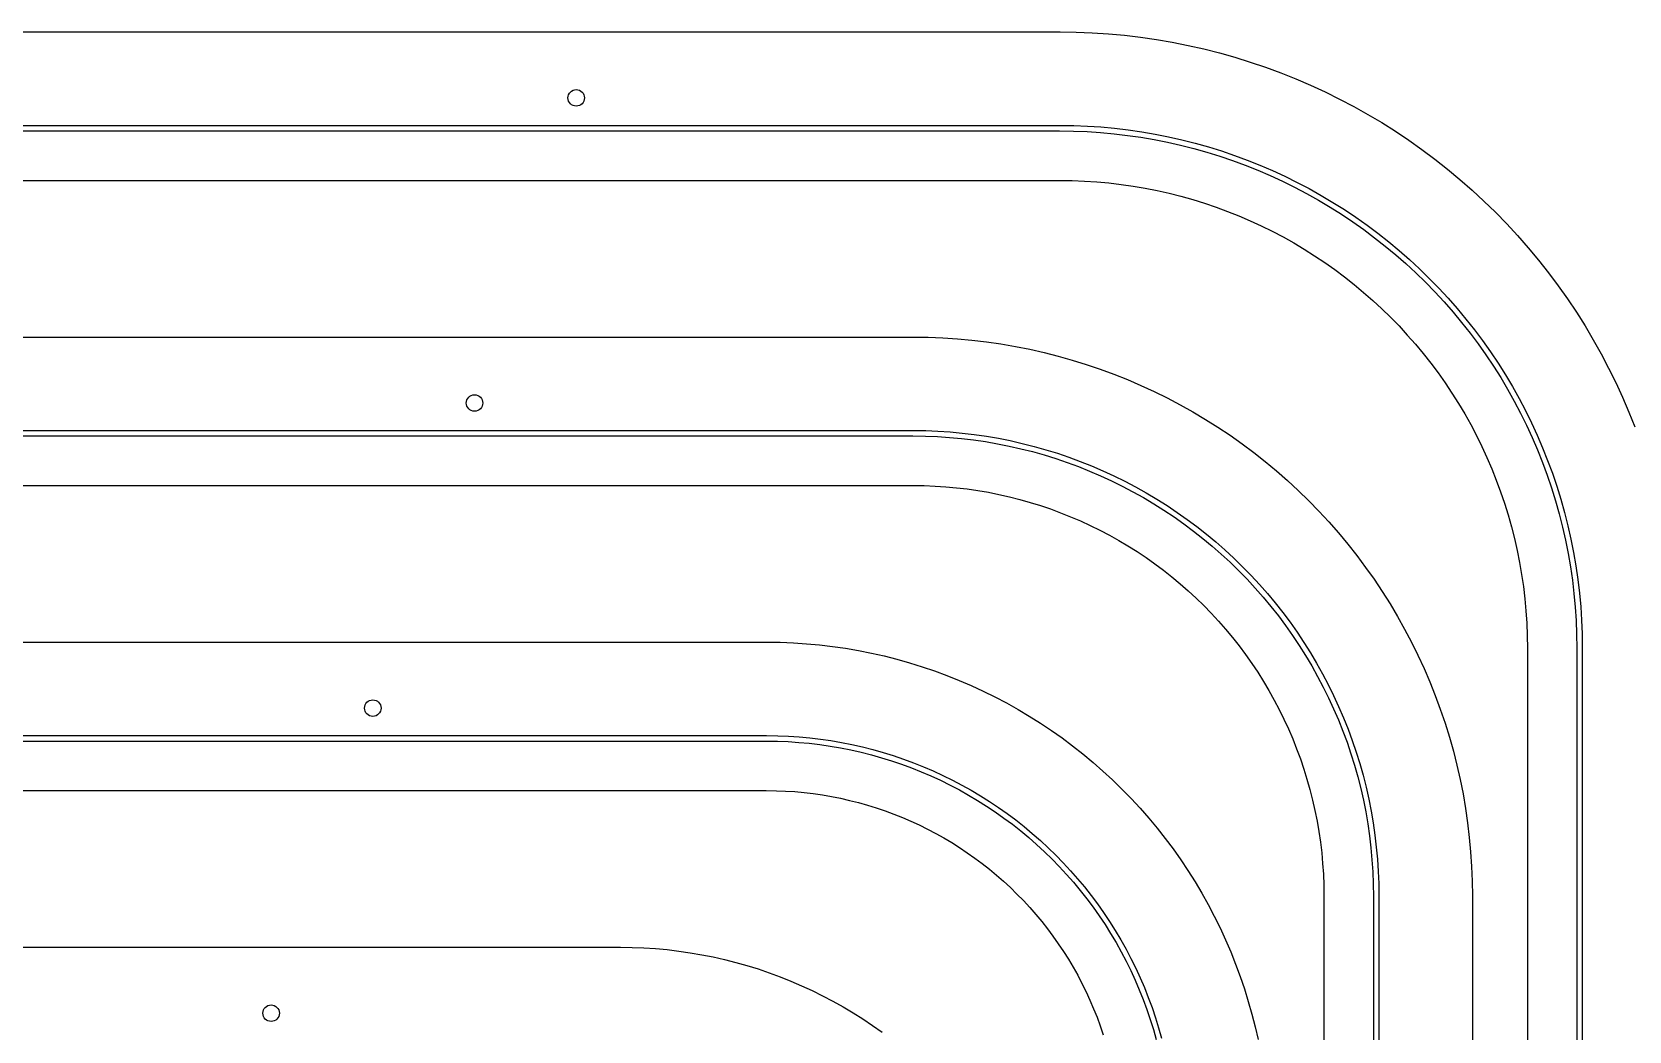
# Model space of a CAD drawing. Header units: metres. Extents: x 10 to 1210, y 10 to 2755.
# Drawn here: x 511 to 801.5, y 2240.2 to 2422 of the extents above; entities that cross this region are included whole.
import ezdxf

# ---------------------------------------------------------------- set-up
doc = ezdxf.new("R2010")
doc.units = ezdxf.units.M
for name, color, linetype in [('ACIKLIK', 5, 'Continuous'), ('ASKI_DELIK', 6, 'Continuous'), ('CAM_SABLON', 4, 'Continuous'), ('DIS_KENAR_V91_Z3', 1, 'Continuous'), ('LAMBA_T4_Z4', 3, 'Continuous')]:
    doc.layers.add(name, color=color, linetype=linetype)

msp = doc.modelspace()

# ---------------------------------------------------------------- linework, layer by layer
at = {"layer": 'ACIKLIK'}
for points in [[(122.18, 2395), (697.82, 2395), (700.22, 2394.97), (702.45, 2394.88), (704.67, 2394.74), (706.88, 2394.53), (709.09, 2394.27), (711.3, 2393.95), (713.49, 2393.57), (715.67, 2393.14), (717.84, 2392.65), (720, 2392.1), (722.14, 2391.5), (724.27, 2390.84), (726.37, 2390.12), (728.46, 2389.35), (730.53, 2388.53), (732.57, 2387.65), (734.59, 2386.72), (736.59, 2385.73), (738.56, 2384.7), (740.5, 2383.61), (742.41, 2382.47), (744.29, 2381.29), (746.14, 2380.05), (747.96, 2378.76), (749.74, 2377.43), (751.49, 2376.06), (753.2, 2374.63), (754.87, 2373.17), (756.51, 2371.66), (758.1, 2370.1), (759.66, 2368.51), (761.17, 2366.87), (762.63, 2365.2), (764.06, 2363.49), (765.43, 2361.74), (766.76, 2359.96), (768.05, 2358.14), (769.29, 2356.29), (770.47, 2354.41), (771.61, 2352.5), (772.7, 2350.56), (773.73, 2348.59), (774.72, 2346.59), (775.65, 2344.57), (776.53, 2342.53), (777.35, 2340.46), (778.12, 2338.37), (778.84, 2336.27), (779.5, 2334.14), (780.1, 2332), (780.65, 2329.84), (781.14, 2327.67), (781.57, 2325.49), (781.95, 2323.3), (782.27, 2321.09), (782.53, 2318.88), (782.74, 2316.67), (782.88, 2314.45), (782.97, 2312.22), (783, 2309.82), (783, 1334.18)], [(148.82, 2339.5), (671.18, 2339.5), (673.31, 2339.47), (675.27, 2339.4), (677.22, 2339.27), (679.16, 2339.09), (681.1, 2338.86), (683.04, 2338.58), (684.96, 2338.25), (686.88, 2337.87), (688.78, 2337.44), (690.68, 2336.95), (692.56, 2336.42), (694.42, 2335.84), (696.27, 2335.22), (698.11, 2334.54), (699.92, 2333.82), (701.72, 2333.04), (703.49, 2332.23), (705.24, 2331.36), (706.97, 2330.45), (708.68, 2329.5), (710.36, 2328.5), (712.01, 2327.46), (713.64, 2326.37), (715.23, 2325.24), (716.8, 2324.07), (718.33, 2322.86), (719.83, 2321.61), (721.3, 2320.33), (722.74, 2319), (724.14, 2317.64), (725.5, 2316.24), (726.83, 2314.8), (728.11, 2313.33), (729.36, 2311.83), (730.57, 2310.3), (731.74, 2308.73), (732.87, 2307.14), (733.96, 2305.51), (735, 2303.86), (736, 2302.18), (736.95, 2300.47), (737.86, 2298.74), (738.73, 2296.99), (739.54, 2295.22), (740.32, 2293.42), (741.04, 2291.61), (741.72, 2289.77), (742.34, 2287.92), (742.92, 2286.06), (743.45, 2284.18), (743.94, 2282.28), (744.37, 2280.38), (744.75, 2278.46), (745.08, 2276.54), (745.36, 2274.6), (745.59, 2272.66), (745.77, 2270.72), (745.9, 2268.77), (745.97, 2266.81), (746, 2264.68), (746, 1379.32)], [(175.46, 2284), (644.54, 2284), (646.4, 2283.98), (648.08, 2283.91), (649.76, 2283.8), (651.44, 2283.65), (653.11, 2283.45), (654.78, 2283.21), (656.43, 2282.92), (658.08, 2282.59), (659.73, 2282.22), (661.36, 2281.81), (662.98, 2281.35), (664.58, 2280.85), (666.18, 2280.31), (667.76, 2279.73), (669.32, 2279.1), (670.86, 2278.44), (672.39, 2277.74), (673.9, 2276.99), (675.39, 2276.21), (676.86, 2275.39), (678.3, 2274.53), (679.73, 2273.63), (681.13, 2272.69), (682.5, 2271.72), (683.85, 2270.71), (685.17, 2269.67), (686.46, 2268.6), (687.73, 2267.49), (688.97, 2266.35), (690.17, 2265.17), (691.35, 2263.97), (692.49, 2262.73), (693.6, 2261.46), (694.67, 2260.17), (695.71, 2258.85), (696.72, 2257.5), (697.69, 2256.13), (698.63, 2254.73), (699.53, 2253.3), (700.39, 2251.86), (701.21, 2250.39), (701.99, 2248.9), (702.74, 2247.39), (703.44, 2245.86), (704.1, 2244.32), (704.73, 2242.75), (705.31, 2241.18), (705.85, 2239.58)]]:
    msp.add_lwpolyline(points, dxfattribs=at)
at = {"layer": 'ASKI_DELIK'}
for centre in [(610, 2410), (591.5, 2354.5), (573, 2299), (554.5, 2243.5)]:
    msp.add_circle(centre, 1.5, dxfattribs=at)
at = {"layer": 'CAM_SABLON'}
for points in [[(122.12, 2404), (697.88, 2404), (700.46, 2403.97), (702.92, 2403.87), (705.38, 2403.71), (707.83, 2403.48), (710.27, 2403.19), (712.7, 2402.84), (715.13, 2402.42), (717.54, 2401.94), (719.94, 2401.4), (722.33, 2400.8), (724.7, 2400.13), (727.05, 2399.4), (729.38, 2398.61), (731.69, 2397.76), (733.97, 2396.84), (736.23, 2395.87), (738.47, 2394.84), (740.67, 2393.75), (742.85, 2392.61), (745, 2391.41), (747.11, 2390.15), (749.2, 2388.83), (751.24, 2387.47), (753.25, 2386.05), (755.22, 2384.57), (757.16, 2383.05), (759.05, 2381.48), (760.9, 2379.85), (762.7, 2378.18), (764.47, 2376.47), (766.18, 2374.7), (767.85, 2372.9), (769.48, 2371.05), (771.05, 2369.16), (772.57, 2367.22), (774.05, 2365.25), (775.47, 2363.24), (776.83, 2361.2), (778.15, 2359.11), (779.41, 2357), (780.61, 2354.85), (781.75, 2352.67), (782.84, 2350.47), (783.87, 2348.23), (784.84, 2345.97), (785.76, 2343.69), (786.61, 2341.38), (787.4, 2339.05), (788.13, 2336.7), (788.8, 2334.33), (789.4, 2331.94), (789.94, 2329.54), (790.42, 2327.13), (790.84, 2324.7), (791.19, 2322.27), (791.48, 2319.83), (791.71, 2317.38), (791.87, 2314.92), (791.97, 2312.46), (792, 2309.88), (792, 1334.12)], [(148.76, 2348.5), (671.24, 2348.5), (673.55, 2348.47), (675.74, 2348.38), (677.92, 2348.24), (680.1, 2348.04), (682.28, 2347.78), (684.44, 2347.47), (686.6, 2347.1), (688.75, 2346.67), (690.88, 2346.19), (693.01, 2345.65), (695.11, 2345.05), (697.21, 2344.4), (699.28, 2343.7), (701.33, 2342.94), (703.37, 2342.13), (705.38, 2341.27), (707.37, 2340.35), (709.33, 2339.38), (711.27, 2338.36), (713.18, 2337.29), (715.06, 2336.17), (716.91, 2335.01), (718.73, 2333.79), (720.52, 2332.52), (722.28, 2331.21), (724, 2329.86), (725.68, 2328.46), (727.33, 2327.02), (728.93, 2325.53), (730.5, 2324), (732.03, 2322.43), (733.52, 2320.83), (734.96, 2319.18), (736.36, 2317.5), (737.71, 2315.78), (739.02, 2314.02), (740.29, 2312.23), (741.51, 2310.41), (742.67, 2308.56), (743.79, 2306.68), (744.86, 2304.77), (745.88, 2302.83), (746.85, 2300.87), (747.77, 2298.88), (748.63, 2296.87), (749.44, 2294.83), (750.2, 2292.78), (750.9, 2290.71), (751.55, 2288.61), (752.15, 2286.51), (752.69, 2284.38), (753.17, 2282.25), (753.6, 2280.1), (753.97, 2277.94), (754.28, 2275.78), (754.54, 2273.6), (754.74, 2271.42), (754.88, 2269.24), (754.97, 2267.05), (755, 2264.74), (755, 1379.26)], [(175.4, 2293), (644.6, 2293), (646.64, 2292.97), (648.56, 2292.9), (650.47, 2292.77), (652.38, 2292.6), (654.28, 2292.37), (656.18, 2292.1), (658.07, 2291.77), (659.96, 2291.4), (661.83, 2290.97), (663.69, 2290.5), (665.53, 2289.98), (667.36, 2289.41), (669.18, 2288.8), (670.98, 2288.13), (672.76, 2287.42), (674.52, 2286.66), (676.27, 2285.86), (677.99, 2285.01), (679.69, 2284.12), (681.36, 2283.18), (683.01, 2282.2), (684.63, 2281.18), (686.23, 2280.11), (687.79, 2279), (689.33, 2277.86), (690.84, 2276.67), (692.31, 2275.44), (693.75, 2274.18), (695.16, 2272.87), (696.54, 2271.54), (697.87, 2270.16), (699.18, 2268.75), (700.44, 2267.31), (701.67, 2265.84), (702.86, 2264.33), (704, 2262.79), (705.11, 2261.23), (706.18, 2259.63), (707.2, 2258.01), (708.18, 2256.36), (709.12, 2254.69), (710.01, 2252.99), (710.86, 2251.27), (711.66, 2249.52), (712.42, 2247.76), (713.13, 2245.98), (713.8, 2244.18), (714.41, 2242.36), (714.98, 2240.53), (715.5, 2238.69)]]:
    msp.add_lwpolyline(points, dxfattribs=at)
at = {"layer": 'DIS_KENAR_V91_Z3'}
for points in [[(122, 2422), (698, 2422), (700.93, 2421.96), (703.86, 2421.85), (706.79, 2421.65), (709.71, 2421.39), (712.62, 2421.04), (715.52, 2420.62), (718.41, 2420.12), (721.29, 2419.55), (724.15, 2418.91), (726.99, 2418.18), (729.81, 2417.39), (732.61, 2416.52), (735.39, 2415.58), (738.14, 2414.56), (740.86, 2413.47), (743.55, 2412.32), (746.22, 2411.09), (748.85, 2409.79), (751.44, 2408.43), (754, 2406.99), (756.52, 2405.5), (759, 2403.93), (761.44, 2402.3), (763.83, 2400.61), (766.18, 2398.86), (768.48, 2397.04), (770.74, 2395.17), (772.94, 2393.23), (775.1, 2391.24), (777.2, 2389.2), (779.24, 2387.1), (781.23, 2384.94), (783.17, 2382.74), (785.04, 2380.48), (786.86, 2378.18), (788.61, 2375.83), (790.3, 2373.44), (791.93, 2371), (793.5, 2368.52), (794.99, 2366), (796.43, 2363.44), (797.79, 2360.85), (799.09, 2358.22), (800.32, 2355.55), (801.47, 2352.86), (802.56, 2350.14)], [(148.64, 2366.5), (671.36, 2366.5), (674.02, 2366.47), (676.68, 2366.36), (679.33, 2366.19), (681.98, 2365.94), (684.63, 2365.63), (687.26, 2365.25), (689.88, 2364.8), (692.49, 2364.28), (695.09, 2363.69), (697.67, 2363.04), (700.23, 2362.31), (702.77, 2361.53), (705.29, 2360.67), (707.78, 2359.75), (710.26, 2358.76), (712.7, 2357.71), (715.12, 2356.6), (717.5, 2355.42), (719.86, 2354.18), (722.18, 2352.88), (724.47, 2351.52), (726.72, 2350.1), (728.93, 2348.62), (731.1, 2347.09), (733.23, 2345.5), (735.32, 2343.85), (737.37, 2342.15), (739.37, 2340.39), (741.32, 2338.59), (743.23, 2336.73), (745.09, 2334.82), (746.89, 2332.87), (748.65, 2330.87), (750.35, 2328.82), (752, 2326.73), (753.59, 2324.6), (755.12, 2322.43), (756.6, 2320.22), (758.02, 2317.97), (759.38, 2315.68), (760.68, 2313.36), (761.92, 2311), (763.1, 2308.62), (764.21, 2306.2), (765.26, 2303.76), (766.25, 2301.28), (767.17, 2298.79), (768.03, 2296.27), (768.81, 2293.73), (769.54, 2291.17), (770.19, 2288.59), (770.78, 2285.99), (771.3, 2283.38), (771.75, 2280.76), (772.13, 2278.13), (772.44, 2275.48), (772.69, 2272.83), (772.86, 2270.18), (772.97, 2267.52), (773, 2264.86), (773, 1379.14)], [(175.28, 2311), (644.72, 2311), (647.11, 2310.97), (649.5, 2310.87), (651.88, 2310.72), (654.26, 2310.5), (656.63, 2310.22), (659, 2309.88), (661.35, 2309.47), (663.7, 2309.01), (666.03, 2308.48), (668.34, 2307.89), (670.64, 2307.24), (672.93, 2306.53), (675.19, 2305.76), (677.43, 2304.94), (679.65, 2304.05), (681.85, 2303.11), (684.02, 2302.11), (686.16, 2301.05), (688.28, 2299.94), (690.36, 2298.77), (692.41, 2297.55), (694.43, 2296.27), (696.42, 2294.95), (698.37, 2293.57), (700.29, 2292.14), (702.16, 2290.66), (704, 2289.13), (705.8, 2287.55), (707.55, 2285.93), (709.26, 2284.26), (710.93, 2282.55), (712.55, 2280.8), (714.13, 2279), (715.66, 2277.16), (717.14, 2275.29), (718.57, 2273.37), (719.95, 2271.42), (721.27, 2269.43), (722.55, 2267.41), (723.77, 2265.36), (724.94, 2263.27), (726.05, 2261.16), (727.11, 2259.02), (728.11, 2256.85), (729.05, 2254.65), (729.94, 2252.43), (730.76, 2250.19), (731.53, 2247.93), (732.24, 2245.64), (732.89, 2243.34), (733.48, 2241.03), (734.01, 2238.7)], [(201.92, 2255.5), (618.08, 2255.5), (620.2, 2255.47), (622.31, 2255.39), (624.43, 2255.25), (626.54, 2255.06), (628.64, 2254.81), (630.74, 2254.5), (632.83, 2254.14), (634.9, 2253.73), (636.97, 2253.26), (639.02, 2252.74), (641.06, 2252.17), (643.09, 2251.54), (645.09, 2250.86), (647.08, 2250.13), (649.05, 2249.34), (650.99, 2248.5), (652.92, 2247.62), (654.82, 2246.68), (656.69, 2245.69), (658.54, 2244.66), (660.36, 2243.58), (662.15, 2242.45), (663.91, 2241.27), (665.64, 2240.05)]]:
    msp.add_lwpolyline(points, dxfattribs=at)
at = {"layer": 'LAMBA_T4_Z4'}
for points in [[(122.11, 2405), (697.89, 2405), (700.49, 2404.97), (702.97, 2404.87), (705.45, 2404.71), (707.93, 2404.48), (710.4, 2404.19), (712.86, 2403.83), (715.31, 2403.41), (717.75, 2402.92), (720.18, 2402.37), (722.59, 2401.76), (724.98, 2401.09), (727.36, 2400.35), (729.71, 2399.55), (732.04, 2398.69), (734.35, 2397.77), (736.64, 2396.79), (738.9, 2395.74), (741.13, 2394.64), (743.33, 2393.49), (745.5, 2392.27), (747.64, 2391), (749.74, 2389.67), (751.81, 2388.29), (753.84, 2386.86), (755.83, 2385.37), (757.78, 2383.83), (759.7, 2382.24), (761.57, 2380.6), (763.39, 2378.91), (765.17, 2377.17), (766.91, 2375.39), (768.6, 2373.57), (770.24, 2371.7), (771.83, 2369.78), (773.37, 2367.83), (774.86, 2365.84), (776.29, 2363.81), (777.67, 2361.74), (779, 2359.64), (780.27, 2357.5), (781.49, 2355.33), (782.64, 2353.13), (783.74, 2350.9), (784.79, 2348.64), (785.77, 2346.35), (786.69, 2344.04), (787.55, 2341.71), (788.35, 2339.36), (789.09, 2336.98), (789.76, 2334.59), (790.37, 2332.18), (790.92, 2329.75), (791.41, 2327.31), (791.83, 2324.86), (792.19, 2322.4), (792.48, 2319.93), (792.71, 2317.45), (792.87, 2314.97), (792.97, 2312.49), (793, 2309.89), (793, 1334.11)], [(148.75, 2349.5), (671.25, 2349.5), (673.58, 2349.47), (675.79, 2349.38), (678, 2349.24), (680.21, 2349.03), (682.41, 2348.77), (684.6, 2348.46), (686.78, 2348.08), (688.96, 2347.65), (691.12, 2347.16), (693.27, 2346.61), (695.4, 2346.01), (697.51, 2345.36), (699.61, 2344.64), (701.69, 2343.88), (703.75, 2343.06), (705.79, 2342.18), (707.8, 2341.25), (709.79, 2340.27), (711.75, 2339.24), (713.68, 2338.16), (715.58, 2337.03), (717.46, 2335.84), (719.3, 2334.61), (721.11, 2333.33), (722.88, 2332.01), (724.62, 2330.64), (726.33, 2329.22), (727.99, 2327.76), (729.62, 2326.25), (731.21, 2324.71), (732.75, 2323.12), (734.26, 2321.49), (735.72, 2319.83), (737.14, 2318.12), (738.51, 2316.38), (739.83, 2314.61), (741.11, 2312.8), (742.34, 2310.96), (743.53, 2309.08), (744.66, 2307.18), (745.74, 2305.25), (746.77, 2303.29), (747.75, 2301.3), (748.68, 2299.29), (749.56, 2297.25), (750.38, 2295.19), (751.14, 2293.11), (751.86, 2291.01), (752.51, 2288.9), (753.11, 2286.77), (753.66, 2284.62), (754.15, 2282.46), (754.58, 2280.28), (754.96, 2278.1), (755.27, 2275.91), (755.53, 2273.71), (755.74, 2271.5), (755.88, 2269.29), (755.97, 2267.08), (756, 2264.75), (756, 1379.25)], [(175.39, 2294), (644.61, 2294), (646.66, 2293.97), (648.61, 2293.9), (650.55, 2293.77), (652.48, 2293.59), (654.42, 2293.36), (656.34, 2293.08), (658.26, 2292.75), (660.16, 2292.38), (662.06, 2291.95), (663.94, 2291.47), (665.82, 2290.94), (667.67, 2290.36), (669.51, 2289.74), (671.34, 2289.06), (673.15, 2288.34), (674.93, 2287.58), (676.7, 2286.76), (678.44, 2285.9), (680.16, 2285), (681.86, 2284.05), (683.53, 2283.05), (685.17, 2282.02), (686.79, 2280.93), (688.38, 2279.81), (689.94, 2278.65), (691.46, 2277.45), (692.96, 2276.2), (694.42, 2274.92), (695.85, 2273.6), (697.24, 2272.24), (698.6, 2270.85), (699.92, 2269.42), (701.2, 2267.96), (702.45, 2266.46), (703.65, 2264.94), (704.81, 2263.38), (705.93, 2261.79), (707.02, 2260.17), (708.05, 2258.53), (709.05, 2256.86), (710, 2255.16), (710.9, 2253.44), (711.76, 2251.7), (712.58, 2249.93), (713.34, 2248.15), (714.06, 2246.34), (714.74, 2244.51), (715.36, 2242.67), (715.94, 2240.82), (716.47, 2238.94)]]:
    msp.add_lwpolyline(points, dxfattribs=at)

doc.saveas('drawing.dxf')
